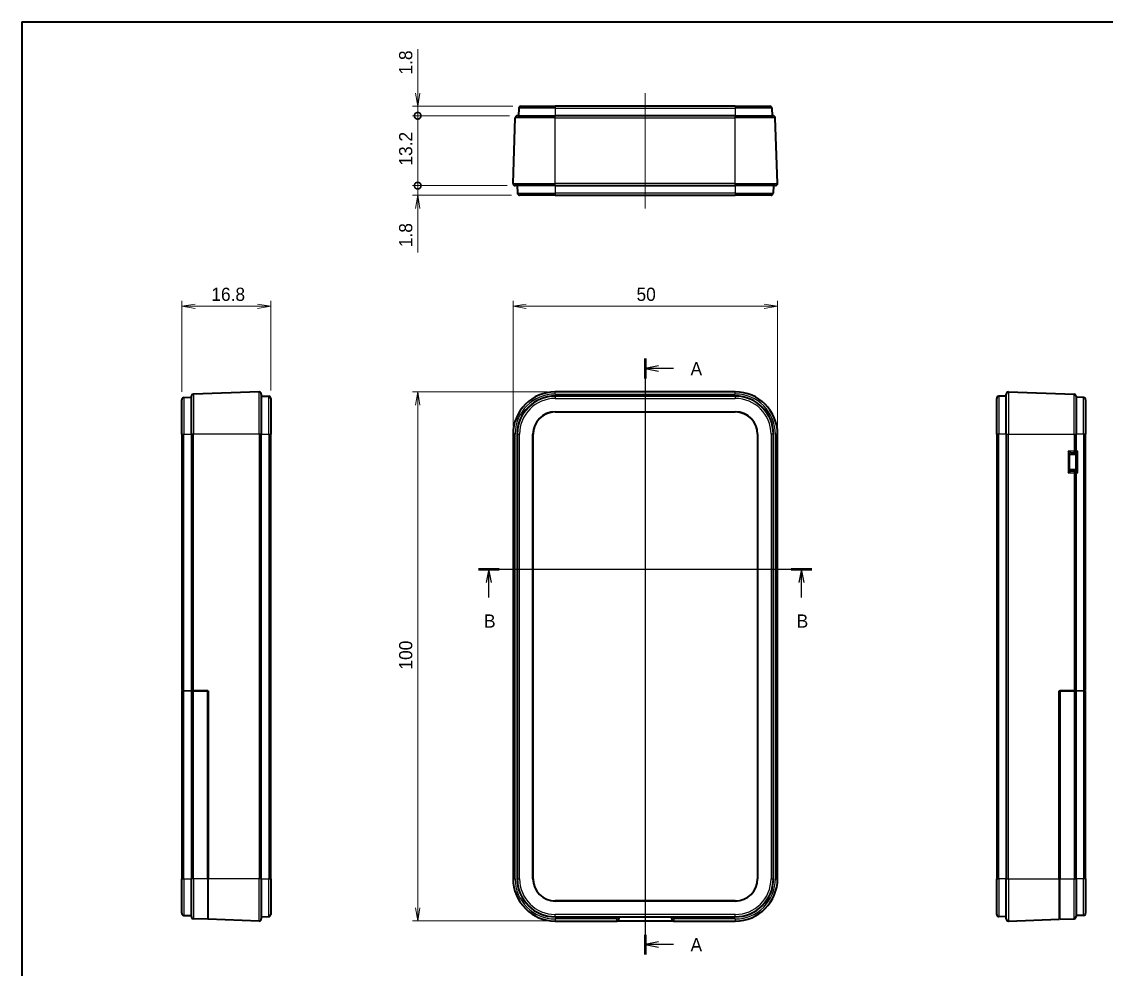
# Model space of a CAD drawing. Header units: millimetres. Extents: x 0 to 2180, y 0 to 422.
# Drawn here: x 596.5 to 801.4, y 102 to 281 of the extents above; entities that cross this region are included whole.
import ezdxf

# ---------------------------------------------------------------- set-up
doc = ezdxf.new("R2010")
doc.units = ezdxf.units.MM
doc.header["$LTSCALE"] = 1.5
doc.layers.get('Defpoints').update_dxf_attribs({"lineweight": 25})
for name, color, linetype, lineweight in [('Border (ISO)', 7, 'Continuous', 35), ('Dimension (ISO)', 7, 'Continuous', 18), ('Dimension (ISO) @ 1', 7, 'Continuous', 18), ('Section Line (ISO)', 7, 'Continuous', 25), ('Visible (ISO)', 7, 'Continuous', 35), ('Visible Narrow (ISO)', 7, 'Continuous', 25)]:
    doc.layers.add(name, color=color, linetype=linetype, lineweight=lineweight)
doc.layers.add('Centerline (ISO)', color=7, linetype='Continuous', lineweight=18, true_color=0x80ffff)
doc.styles.add('Note Text (TK)', font='MS PGothic.ttf')
doc.dimstyles.new('Default - Method 1b (TK)', dxfattribs={"dimscale": 1.5, "dimtxt": 2.5, "dimasz": 2.5, "dimexe": 1, "dimexo": 1.5, "dimgap": 1, "dimtad": 1, "dimrnd": 1e-08, "dimdsep": 46, "dimtxsty": 'Note Text (TK)', "dimblk": 'OPEN', "dimcen": 0.09, "dimdle": 5, "dimclrd": 100, "dimclre": 100, "dimclrt": 7, "dimadec": 1, "dimazin": 1, "dimtfac": 1, "dimtmove": 0, "dimatfit": 3, "dimldrblk": 'OPEN', "dimfxl": 0, "dimtolj": 1, "dimlwd": -1, "dimlwe": -1, "dimarcsym": 0})

# ---------------------------------------------------------------- blocks, each defined once
blk = doc.blocks.new('図面枠 tk図枠')
at = {"layer": 'Border (ISO)'}
for q in [(405.5, 289), (14.5, 8)]:
    blk.add_line((14.5, 289), q, dxfattribs=at)
blk = doc.blocks.new('2dTransSection0')
at = {"layer": 'Section Line (ISO)', "linetype": 'Continuous'}
for p, q in [((132.31, 225.34), (132.31, 112.77)), ((134.81, 223.98), (132.31, 223.48)), ((134.81, 223.48), (132.31, 223.48)), ((132.31, 223.48), (134.81, 222.98)), ((137.64, 223.48), (134.81, 223.48)), ((134.81, 115.14), (132.31, 114.64)), ((134.81, 114.64), (132.31, 114.64)), ((132.31, 114.64), (134.81, 114.14)), ((137.64, 114.64), (134.81, 114.64))]:
    blk.add_line(p, q, dxfattribs=at)
at = {"layer": 'Section Line (ISO)', "linetype": 'Continuous', "lineweight": 50}
for p, q in [((132.31, 225.34), (132.31, 221.61)), ((132.31, 116.5), (132.31, 112.77))]:
    blk.add_line(p, q, dxfattribs=at)
at = {"layer": 'Section Line (ISO)', "char_height": 2.5, "attachment_point": 7, "style": 'Note Text (TK)'}
for insert in [(140.86, 222.19), (140.86, 113.35)]:
    blk.add_mtext('A', dxfattribs=dict(at, insert=insert))
blk = doc.blocks.new('2dTransSection1')
at = {"layer": 'Section Line (ISO)', "linetype": 'Continuous'}
for p, q in [((100.8, 185.56), (163.78, 185.56)), ((102.75, 185.56), (102.25, 183.06)), ((102.75, 183.06), (102.75, 185.56)), ((103.25, 183.06), (102.75, 185.56)), ((161.82, 185.56), (161.32, 183.06)), ((161.82, 183.06), (161.82, 185.56)), ((162.32, 183.06), (161.82, 185.56)), ((102.75, 180.19), (102.75, 183.06)), ((161.82, 180.19), (161.82, 183.06))]:
    blk.add_line(p, q, dxfattribs=at)
at = {"layer": 'Section Line (ISO)', "linetype": 'Continuous', "lineweight": 50}
for p, q in [((100.8, 185.56), (104.71, 185.56)), ((159.87, 185.56), (163.78, 185.56))]:
    blk.add_line(p, q, dxfattribs=at)
at = {"layer": 'Section Line (ISO)', "char_height": 2.5, "attachment_point": 7, "style": 'Note Text (TK)'}
for insert in [(101.84, 174.51), (160.91, 174.51)]:
    blk.add_mtext('B', dxfattribs=dict(at, insert=insert))
blk = doc.blocks.new('_Open')
at = {"color": 0, "linetype": 'ByBlock', "lineweight": -2}
for p, q in [((-1, 0.167), (0, 0)), ((-1, -0.167), (0, 0)), ((0, 0), (-1, 0))]:
    blk.add_line(p, q, dxfattribs=at)
blk = doc.blocks.new('*D40')
at = {"layer": 'Defpoints', "color": 0, "transparency": 16777216}
for p in [(739.29, 227.23), (689.32, 203.07), (739.29, 203.07)]:
    blk.add_point(p, dxfattribs=at)
at = {"layer": 'Dimension (ISO)', "color": 100, "transparency": 16777216}
for p, q in [((689.32, 204.57), (689.32, 228.23)), ((739.29, 204.57), (739.29, 228.23)), ((691.82, 227.23), (736.79, 227.23))]:
    blk.add_line(p, q, dxfattribs=at)
at = {"layer": 'Dimension (ISO)', "color": 100, "transparency": 16777216, "xscale": 2.5, "yscale": 2.5, "zscale": 2.5, "rotation": 180}
blk.add_blockref('_Open', (689.32, 227.23), dxfattribs=at)
at = {"layer": 'Dimension (ISO)', "color": 100, "transparency": 16777216, "xscale": 2.5, "yscale": 2.5, "zscale": 2.5}
blk.add_blockref('_Open', (739.29, 227.23), dxfattribs=at)
at = {"layer": 'Dimension (ISO)', "color": 7, "transparency": 16777216, "insert": (712.65, 229.48), "char_height": 2.5, "attachment_point": 4, "style": 'Note Text (TK)'}
blk.add_mtext('\\A1;50', dxfattribs=at)
blk = doc.blocks.new('*D41')
at = {"layer": 'Defpoints', "color": 0, "transparency": 16777216}
for p in [(697.31, 211.06), (671.31, 111.09), (697.31, 111.09)]:
    blk.add_point(p, dxfattribs=at)
at = {"layer": 'Dimension (ISO)', "color": 100, "transparency": 16777216}
for p, q in [((695.81, 211.06), (670.31, 211.06)), ((671.31, 208.56), (671.31, 113.59)), ((695.81, 111.09), (670.31, 111.09))]:
    blk.add_line(p, q, dxfattribs=at)
at = {"layer": 'Dimension (ISO)', "color": 100, "transparency": 16777216, "xscale": 2.5, "yscale": 2.5, "zscale": 2.5}
for p, rotation in [((671.31, 211.06), 90), ((671.31, 111.09), 270)]:
    blk.add_blockref('_Open', p, dxfattribs=dict(at, rotation=rotation))
at = {"layer": 'Dimension (ISO)', "color": 7, "transparency": 16777216, "insert": (669.06, 158.6), "char_height": 2.5, "attachment_point": 4, "rotation": 90, "style": 'Note Text (TK)'}
blk.add_mtext('\\A1;100', dxfattribs=at)
blk = doc.blocks.new('_DotSmall')
at = {"color": 0, "linetype": 'ByBlock', "const_width": 0.5}
blk.add_lwpolyline([(-0.0625, 0, 1), (0.0625, 0, 1)], format="xyb", close=True, dxfattribs=at)
blk = doc.blocks.new('*D42')
at = {"layer": 'Defpoints', "color": 0, "transparency": 16777216}
for p in [(671.31, 265.02), (690.79, 265.02), (690.16, 263.22)]:
    blk.add_point(p, dxfattribs=at)
at = {"layer": 'Dimension (ISO)', "color": 100, "transparency": 16777216}
for p, q in [((671.31, 267.52), (671.31, 275.84)), ((689.29, 265.02), (670.31, 265.02)), ((671.31, 263.22), (671.31, 265.02)), ((688.66, 263.22), (670.31, 263.22)), ((671.31, 263.22), (671.31, 260.72))]:
    blk.add_line(p, q, dxfattribs=at)
at = {"layer": 'Dimension (ISO)', "color": 100, "transparency": 16777216, "xscale": 2.5, "yscale": 2.5, "zscale": 2.5}
for name, p, rotation in [('_Open', (671.31, 265.02), 270), ('_DotSmall', (671.31, 263.22), 90)]:
    blk.add_blockref(name, p, dxfattribs=dict(at, rotation=rotation))
at = {"layer": 'Dimension (ISO)', "color": 7, "transparency": 16777216, "insert": (669.06, 271.02), "char_height": 2.5, "attachment_point": 4, "rotation": 90, "style": 'Note Text (TK)'}
blk.add_mtext('\\A1;1.8', dxfattribs=at)
blk = doc.blocks.new('*D43')
at = {"layer": 'Defpoints', "color": 0, "transparency": 16777216}
for p in [(671.31, 263.22), (690.16, 263.22), (689.72, 250.02)]:
    blk.add_point(p, dxfattribs=at)
at = {"layer": 'Dimension (ISO)', "color": 100, "transparency": 16777216}
for p, q in [((688.66, 263.22), (670.31, 263.22)), ((671.31, 250.02), (671.31, 263.22)), ((688.22, 250.02), (670.31, 250.02))]:
    blk.add_line(p, q, dxfattribs=at)
at = {"layer": 'Dimension (ISO)', "color": 100, "transparency": 16777216, "xscale": 2.5, "yscale": 2.5, "zscale": 2.5}
for p, rotation in [((671.31, 263.22), 90), ((671.31, 250.02), 270)]:
    blk.add_blockref('_DotSmall', p, dxfattribs=dict(at, rotation=rotation))
at = {"layer": 'Dimension (ISO)', "color": 7, "transparency": 16777216, "insert": (669.06, 253.81), "char_height": 2.5, "attachment_point": 4, "rotation": 90, "style": 'Note Text (TK)'}
blk.add_mtext('\\A1;13.2', dxfattribs=at)
blk = doc.blocks.new('*D44')
at = {"layer": 'Defpoints', "color": 0, "transparency": 16777216}
for p in [(671.31, 250.02), (689.72, 250.02), (690.56, 248.22)]:
    blk.add_point(p, dxfattribs=at)
at = {"layer": 'Dimension (ISO)', "color": 100, "transparency": 16777216}
for p, q in [((671.31, 250.02), (671.31, 255.02)), ((688.22, 250.02), (670.31, 250.02)), ((671.31, 250.02), (671.31, 248.22)), ((689.06, 248.22), (670.31, 248.22)), ((671.31, 245.72), (671.31, 237.4))]:
    blk.add_line(p, q, dxfattribs=at)
at = {"layer": 'Dimension (ISO)', "color": 100, "transparency": 16777216, "xscale": 2.5, "yscale": 2.5, "zscale": 2.5}
for name, p, rotation in [('_DotSmall', (671.31, 250.02), 270), ('_Open', (671.31, 248.22), 90)]:
    blk.add_blockref(name, p, dxfattribs=dict(at, rotation=rotation))
at = {"layer": 'Dimension (ISO)', "color": 7, "transparency": 16777216, "insert": (669.06, 238.4), "char_height": 2.5, "attachment_point": 4, "rotation": 90, "style": 'Note Text (TK)'}
blk.add_mtext('\\A1;1.8', dxfattribs=at)
blk = doc.blocks.new('*D45')
at = {"layer": 'Defpoints', "color": 0, "transparency": 16777216}
for p in [(643.55, 227.23), (626.75, 209.58), (643.55, 209.82)]:
    blk.add_point(p, dxfattribs=at)
at = {"layer": 'Dimension (ISO)', "color": 100, "transparency": 16777216}
for p, q in [((626.75, 211.08), (626.75, 228.23)), ((643.55, 211.32), (643.55, 228.23)), ((629.25, 227.23), (641.05, 227.23))]:
    blk.add_line(p, q, dxfattribs=at)
at = {"layer": 'Dimension (ISO)', "color": 100, "transparency": 16777216, "xscale": 2.5, "yscale": 2.5, "zscale": 2.5, "rotation": 180}
blk.add_blockref('_Open', (626.75, 227.23), dxfattribs=at)
at = {"layer": 'Dimension (ISO)', "color": 100, "transparency": 16777216, "xscale": 2.5, "yscale": 2.5, "zscale": 2.5}
blk.add_blockref('_Open', (643.55, 227.23), dxfattribs=at)
at = {"layer": 'Dimension (ISO)', "color": 7, "transparency": 16777216, "insert": (632.33, 229.48), "char_height": 2.5, "attachment_point": 4, "style": 'Note Text (TK)'}
blk.add_mtext('\\A1;16.8', dxfattribs=at)

msp = doc.modelspace()

# ---------------------------------------------------------------- linework, layer by layer
at = {"layer": 'Centerline (ISO)', "linetype": 'Continuous'}
for p, q in [((714.3087, 267.5235), (714.3087, 245.7235)), ((714.3087, 213.5567), (714.3087, 108.5884))]:
    msp.add_line(p, q, dxfattribs=at)
at = {"layer": 'Visible (ISO)'}
for p, q in [((690.3952, 264.6375), (690.3459, 263.2235)), ((690.795, 265.0235), (697.3087, 265.0235)), ((731.3087, 265.0235), (697.3087, 265.0235)), ((731.3087, 265.0235), (737.8224, 265.0235)), ((738.2222, 264.6375), (738.2716, 263.2235)), ((689.3232, 250.4375), (689.7562, 262.8375)), ((690.1559, 263.2235), (697.3087, 263.2235)), ((731.3087, 263.2235), (697.3087, 263.2235)), ((731.3087, 263.2235), (738.4615, 263.2235)), ((739.2943, 250.4375), (738.8612, 262.8375)), ((697.3087, 250.0235), (689.7229, 250.0235)), ((690.1087, 250.0235), (690.1581, 248.6096)), ((697.3087, 250.0235), (731.3087, 250.0235)), ((738.8945, 250.0235), (731.3087, 250.0235)), ((738.5087, 250.0235), (738.4593, 248.6096)), ((697.3087, 248.2235), (690.5578, 248.2235)), ((697.3087, 248.2235), (731.3087, 248.2235)), ((738.0596, 248.2235), (731.3087, 248.2235)), ((641.3367, 211.0565), (628.9367, 210.6235)), ((731.3087, 211.0567), (697.3087, 211.0567)), ((782.906, 211.0565), (795.306, 210.6235)), ((626.7506, 203.071), (626.7506, 209.5847)), ((627.1367, 209.9844), (628.5506, 210.0338)), ((628.5506, 203.071), (628.5506, 210.2237)), ((641.7506, 210.6567), (641.7506, 203.071)), ((641.7506, 210.271), (643.1646, 210.2216)), ((643.5506, 209.8218), (643.5506, 203.071)), ((731.3087, 210.271), (697.3087, 210.271)), ((780.692, 203.071), (780.692, 209.8218)), ((782.492, 210.271), (781.078, 210.2216)), ((782.492, 203.071), (782.492, 210.6567)), ((795.692, 210.2237), (795.692, 203.071)), ((797.106, 209.9844), (795.692, 210.0338)), ((797.492, 209.5847), (797.492, 203.071)), ((697.3087, 207.2884), (731.3087, 207.2884)), ((697.3087, 207.271), (731.3087, 207.271)), ((626.7506, 203.071), (626.7506, 154.6146)), ((628.5506, 203.071), (628.5506, 154.5989)), ((641.7506, 119.071), (641.7506, 203.071)), ((643.5506, 119.071), (643.5506, 203.071)), ((689.3229, 203.071), (689.3229, 119.071)), ((690.1087, 203.071), (690.1087, 119.071)), ((693.0913, 119.071), (693.0913, 203.071)), ((693.1087, 119.071), (693.1087, 203.071)), ((735.5087, 203.071), (735.5087, 119.071)), ((735.5262, 203.071), (735.5262, 119.071)), ((738.5087, 119.071), (738.5087, 203.071)), ((739.2945, 119.071), (739.2945, 203.071)), ((780.692, 203.071), (780.692, 119.071)), ((782.492, 203.071), (782.492, 119.071)), ((795.692, 199.8672), (795.692, 203.071)), ((797.492, 154.6146), (797.492, 203.071)), ((794.7894, 199.5474), (795.692, 199.5553)), ((795.692, 199.8656), (795.692, 199.8672)), ((795.692, 199.8656), (795.692, 199.8655)), ((795.7022, 199.5656), (795.692, 199.5553)), ((795.692, 196.0867), (795.692, 199.5553)), ((795.692, 196.0867), (794.7894, 196.0945)), ((795.7022, 196.0764), (795.692, 196.0867)), ((795.692, 195.7765), (795.692, 195.7763)), ((795.692, 195.7747), (795.692, 195.7763)), ((795.692, 154.5989), (795.692, 195.7747)), ((627.1367, 154.6112), (626.7506, 154.6146)), ((626.7506, 154.5282), (627.1367, 154.5316)), ((626.7506, 154.5282), (626.7506, 119.071)), ((627.1367, 154.6112), (628.5506, 154.5989)), ((628.5506, 154.5439), (627.1367, 154.5316)), ((627.9506, 154.5387), (627.9506, 154.6041)), ((628.0506, 154.6033), (628.0506, 154.5395)), ((628.9367, 154.5955), (628.5506, 154.5989)), ((628.5506, 154.5439), (628.9367, 154.5473)), ((628.5506, 154.5439), (628.5506, 119.071)), ((628.9367, 154.5955), (631.7506, 154.571)), ((631.6506, 154.571), (628.9367, 154.5473)), ((629.8506, 154.5875), (629.8506, 154.5553)), ((631.6506, 119.071), (631.6506, 154.571)), ((631.7506, 154.571), (631.7506, 119.071)), ((792.492, 154.571), (795.306, 154.5955)), ((792.492, 119.071), (792.492, 154.571)), ((792.592, 154.571), (792.592, 119.071)), ((795.306, 154.5473), (792.592, 154.571)), ((794.392, 154.5553), (794.392, 154.5875)), ((795.692, 154.5989), (795.306, 154.5955)), ((795.306, 154.5473), (795.692, 154.5439)), ((795.692, 154.5989), (797.106, 154.6112)), ((795.692, 119.071), (795.692, 154.5439)), ((797.106, 154.5316), (795.692, 154.5439)), ((796.192, 154.5395), (796.192, 154.6033)), ((796.292, 154.6041), (796.292, 154.5387)), ((797.492, 154.6146), (797.106, 154.6112)), ((797.106, 154.5316), (797.492, 154.5282)), ((797.492, 119.071), (797.492, 154.5282)), ((626.7506, 112.5572), (626.7506, 119.071)), ((628.5506, 111.9182), (628.5506, 119.071)), ((631.6506, 119.071), (631.6506, 111.4237)), ((631.7506, 111.4202), (631.7506, 119.071)), ((641.7506, 119.071), (641.7506, 111.4852)), ((643.5506, 119.071), (643.5506, 112.3201)), ((780.692, 112.3201), (780.692, 119.071)), ((782.492, 111.4852), (782.492, 119.071)), ((792.492, 119.071), (792.492, 111.4202)), ((792.592, 111.4237), (792.592, 119.071)), ((795.692, 119.071), (795.692, 111.9182)), ((797.492, 119.071), (797.492, 112.5572)), ((731.3087, 114.871), (697.3087, 114.871)), ((731.3087, 114.8535), (697.3087, 114.8535)), ((631.6506, 112.7062), (631.7506, 112.7027)), ((792.592, 112.7062), (792.492, 112.7027)), ((627.1367, 112.1575), (628.5506, 112.1081)), ((631.6506, 111.4237), (628.9367, 111.5184)), ((641.3367, 111.0854), (631.7506, 111.4202)), ((641.7506, 111.871), (643.1646, 111.9203)), ((697.3087, 111.871), (731.3087, 111.871)), ((697.3087, 111.0852), (708.9224, 111.0852)), ((697.9896, 111.7203), (697.9896, 111.871)), ((697.9896, 111.7203), (698.0272, 111.871)), ((702.1279, 111.7203), (697.9896, 111.7203)), ((702.0902, 111.871), (702.1279, 111.7203)), ((702.1279, 111.871), (702.1279, 111.7203)), ((719.6441, 111.0884), (708.9733, 111.0884)), ((709.2088, 111.2058), (709.2053, 111.2023)), ((709.3262, 111.871), (709.3262, 111.4892)), ((719.2913, 111.4892), (719.2913, 111.871)), ((719.4121, 111.2023), (719.4087, 111.2058)), ((719.695, 111.0852), (731.3087, 111.0852)), ((726.4896, 111.7203), (726.4896, 111.871)), ((726.4896, 111.7203), (726.5272, 111.871)), ((730.6279, 111.7203), (726.4896, 111.7203)), ((730.5902, 111.871), (730.6279, 111.7203)), ((730.6279, 111.871), (730.6279, 111.7203)), ((782.492, 111.871), (781.078, 111.9203)), ((782.906, 111.0854), (792.492, 111.4202)), ((792.592, 111.4237), (795.306, 111.5184)), ((797.106, 112.1575), (795.692, 112.1081))]:
    msp.add_line(p, q, dxfattribs=at)
for centre, radius, start, end in [((690.795, 264.6235), 0.4, 90, 178), ((737.8224, 264.6235), 0.4, 2, 90), ((690.1559, 262.8235), 0.4, 90, 178), ((738.4615, 262.8235), 0.4, 2, 90), ((689.7229, 250.4235), 0.4, 178, 270), ((738.8945, 250.4235), 0.4, 270, 2), ((690.5578, 248.6235), 0.4, 182, 270), ((738.0596, 248.6235), 0.4, 270, 358), ((641.3506, 210.6567), 0.4, 0, 92), ((697.3087, 203.071), 7.9858, 90, 180), ((731.3087, 203.071), 7.9858, 0, 90), ((782.892, 210.6567), 0.4, 88, 180), ((627.1506, 209.5847), 0.4, 92, 180), ((628.9506, 210.2237), 0.4, 92, 180), ((643.1506, 209.8218), 0.4, 0, 88), ((697.3087, 203.071), 7.2, 90, 180), ((731.3087, 203.071), 7.2, 0, 90), ((781.092, 209.8218), 0.4, 92, 180), ((795.292, 210.2237), 0.4, 0, 88), ((797.092, 209.5847), 0.4, 0, 88), ((697.3087, 203.071), 4.2175, 90, 180), ((697.3087, 203.071), 4.2, 90, 180), ((731.3087, 203.071), 4.2175, 0, 90), ((731.3087, 203.071), 4.2, 0, 90), ((697.3087, 119.071), 7.9858, 180, 270), ((697.3087, 119.071), 7.2, 180, 270), ((697.3087, 119.071), 4.2175, 180, 270), ((697.3087, 119.071), 4.2, 180, 270), ((731.3087, 119.071), 7.9858, 270, 0), ((731.3087, 119.071), 7.2, 270, 0), ((731.3087, 119.071), 4.2175, 270, 0), ((731.3087, 119.071), 4.2, 270, 0), ((627.1506, 112.5572), 0.4, 180, 268), ((628.9506, 111.9182), 0.4, 180, 268), ((641.3506, 111.4852), 0.4, 268, 0), ((643.1506, 112.3201), 0.4, 272, 0), ((708.9224, 111.4852), 0.4, 270, 315), ((719.695, 111.4852), 0.4, 225, 270), ((781.092, 112.3201), 0.4, 180, 268), ((782.892, 111.4852), 0.4, 180, 272), ((795.292, 111.9182), 0.4, 272, 0), ((797.092, 112.5572), 0.4, 272, 0)]:
    msp.add_arc(centre, radius, start, end, dxfattribs=at)
for centre, major_axis, ratio, start_param, end_param in [((795.392, 199.8631), (0.2121, 0.2139), 0.99160808, 3.93568172, 5.49745515), ((796.0022, 199.5681), (-0.3, -0.0026), 0.00872621, 6.23918033, 6.27438317), ((796.0022, 199.8681), (0.3, 0.3025), 0.01745446, 3.16792321, 4.72969664), ((795.392, 195.7789), (-0.2121, 0.2139), 0.99160808, 3.92732281, 5.48909625), ((796.0022, 196.0738), (0.3, -0.0026), 0.00872621, 3.15039479, 3.18559762), ((796.0022, 195.7738), (-0.3, 0.3025), 0.01745446, 4.69508132, 6.25685475), ((708.9259, 111.4887), (0.2832, 0.2832), 0.99878277, 4.71238898, 5.49839613), ((719.6915, 111.4887), (-0.2832, 0.2832), 0.99878277, 0.78478918, 1.57079633)]:
    msp.add_ellipse(centre, major_axis=major_axis, ratio=ratio, start_param=start_param, end_param=end_param, dxfattribs=at)
at = {"layer": 'Visible Narrow (ISO)'}
for p, q in [((697.3087, 264.6375), (690.3952, 264.6375)), ((697.3087, 265.0235), (697.3087, 264.6375)), ((697.3087, 264.6375), (731.3087, 264.6375)), ((697.3087, 264.6375), (697.3087, 263.2235)), ((731.3087, 265.0235), (731.3087, 264.6375)), ((738.2222, 264.6375), (731.3087, 264.6375)), ((731.3087, 264.6375), (731.3087, 263.2235)), ((697.3087, 262.8375), (689.7562, 262.8375)), ((697.3087, 262.8375), (697.3087, 263.2235)), ((697.3087, 262.8375), (731.3087, 262.8375)), ((697.3087, 250.4375), (697.3087, 262.8375)), ((731.3087, 262.8375), (731.3087, 263.2235)), ((738.8612, 262.8375), (731.3087, 262.8375)), ((731.3087, 250.4375), (731.3087, 262.8375)), ((689.3232, 250.4375), (697.3087, 250.4375)), ((697.3087, 250.0235), (697.3087, 250.4375)), ((731.3087, 250.4375), (697.3087, 250.4375)), ((697.3087, 250.0235), (697.3087, 248.6096)), ((731.3087, 250.0235), (731.3087, 250.4375)), ((731.3087, 250.4375), (739.2943, 250.4375)), ((731.3087, 250.0235), (731.3087, 248.6096)), ((690.1581, 248.6096), (697.3087, 248.6096)), ((697.3087, 248.6096), (697.3087, 248.2235)), ((731.3087, 248.6096), (697.3087, 248.6096)), ((731.3087, 248.6096), (731.3087, 248.2235)), ((731.3087, 248.6096), (738.4593, 248.6096)), ((641.3367, 203.071), (641.3367, 211.0565)), ((697.3087, 210.6567), (697.3087, 211.0567)), ((731.3087, 210.6567), (731.3087, 211.0567)), ((782.906, 211.0565), (782.906, 203.071)), ((627.1367, 209.9844), (627.1367, 203.071)), ((628.9367, 210.6235), (628.9367, 203.071)), ((643.1646, 203.071), (643.1646, 210.2216)), ((697.3087, 210.6567), (731.3087, 210.6567)), ((697.3087, 210.271), (697.3087, 210.2216)), ((697.3087, 210.2216), (697.3087, 209.8218)), ((731.3087, 210.2216), (697.3087, 210.2216)), ((697.3087, 209.8218), (731.3087, 209.8218)), ((731.3087, 210.271), (731.3087, 210.2216)), ((731.3087, 210.2216), (731.3087, 209.8218)), ((781.078, 210.2216), (781.078, 203.071)), ((795.306, 203.071), (795.306, 210.6235)), ((797.106, 203.071), (797.106, 209.9844)), ((697.3087, 207.2884), (697.3087, 207.271)), ((731.3087, 207.2884), (731.3087, 207.271)), ((626.7506, 203.071), (627.1367, 203.071)), ((627.1367, 154.6112), (627.1367, 203.071)), ((627.1367, 203.071), (628.5506, 203.071)), ((628.9367, 203.071), (628.5506, 203.071)), ((628.9367, 154.5955), (628.9367, 203.071)), ((641.3367, 203.071), (628.9367, 203.071)), ((641.7506, 203.071), (641.3367, 203.071)), ((641.3367, 203.071), (641.3367, 119.071)), ((641.7506, 203.071), (643.1646, 203.071)), ((643.1646, 203.071), (643.5506, 203.071)), ((643.1646, 203.071), (643.1646, 119.071)), ((689.7229, 203.071), (689.3229, 203.071)), ((689.7229, 119.071), (689.7229, 203.071)), ((690.1087, 203.071), (690.1581, 203.071)), ((690.1581, 203.071), (690.5578, 203.071)), ((690.1581, 203.071), (690.1581, 119.071)), ((690.5578, 119.071), (690.5578, 203.071)), ((693.0913, 203.071), (693.1087, 203.071)), ((735.5262, 203.071), (735.5087, 203.071)), ((738.4593, 203.071), (738.0596, 203.071)), ((738.0596, 203.071), (738.0596, 119.071)), ((738.4593, 119.071), (738.4593, 203.071)), ((738.5087, 203.071), (738.4593, 203.071)), ((738.8945, 203.071), (739.2945, 203.071)), ((738.8945, 203.071), (738.8945, 119.071)), ((781.078, 203.071), (780.692, 203.071)), ((781.078, 119.071), (781.078, 203.071)), ((782.492, 203.071), (781.078, 203.071)), ((782.492, 203.071), (782.906, 203.071)), ((782.906, 119.071), (782.906, 203.071)), ((782.906, 203.071), (795.306, 203.071)), ((795.306, 203.071), (795.692, 203.071)), ((795.306, 203.071), (795.306, 199.8673)), ((797.106, 203.071), (795.692, 203.071)), ((797.492, 203.071), (797.106, 203.071)), ((797.106, 203.071), (797.106, 154.6112)), ((795.306, 199.8673), (794.1866, 199.8579)), ((794.1866, 199.8579), (794.1866, 195.784)), ((794.4761, 199.2635), (794.4761, 196.3784)), ((794.4763, 199.2629), (794.492, 199.2474)), ((794.492, 199.2474), (795.692, 199.2563)), ((794.492, 196.3945), (794.492, 199.2474)), ((794.7737, 199.5629), (795.2981, 199.5673)), ((794.7894, 199.5474), (794.7737, 199.5629)), ((795.3946, 199.5673), (795.3946, 199.5631)), ((795.3946, 199.5631), (795.7025, 199.5656)), ((796.0127, 199.8681), (795.692, 199.8655)), ((795.7022, 199.5656), (795.7022, 196.0764)), ((796.0127, 195.7738), (796.0127, 199.8681)), ((794.1866, 195.784), (795.306, 195.7746)), ((794.492, 196.3945), (794.4763, 196.379)), ((795.692, 196.3856), (794.492, 196.3945)), ((794.7737, 196.079), (794.7894, 196.0945)), ((795.2981, 196.0746), (794.7737, 196.079)), ((795.306, 195.7746), (795.306, 154.5955)), ((795.3946, 196.0788), (795.3946, 196.0747)), ((795.7025, 196.0763), (795.3946, 196.0788)), ((795.692, 195.7765), (796.0127, 195.7738)), ((627.1367, 119.071), (627.1367, 154.5316)), ((628.3402, 154.5421), (628.3402, 154.6007)), ((628.9367, 119.071), (628.9367, 154.5473)), ((629.5611, 154.5901), (629.5611, 154.5527)), ((630.1402, 154.5578), (630.1402, 154.585)), ((794.1025, 154.585), (794.1025, 154.5578)), ((794.6815, 154.5527), (794.6815, 154.5901)), ((795.306, 154.5473), (795.306, 119.071)), ((795.9025, 154.6007), (795.9025, 154.5421)), ((797.106, 154.5316), (797.106, 119.071)), ((626.7506, 119.071), (627.1367, 119.071)), ((627.1367, 119.071), (627.1367, 112.1575)), ((627.1367, 119.071), (628.5506, 119.071)), ((628.9367, 119.071), (628.5506, 119.071)), ((628.9367, 119.071), (628.9367, 111.5184)), ((631.6506, 119.071), (628.9367, 119.071)), ((631.6506, 119.071), (631.7506, 119.071)), ((641.3367, 119.071), (631.7506, 119.071)), ((641.7506, 119.071), (641.3367, 119.071)), ((641.3367, 111.0854), (641.3367, 119.071)), ((641.7506, 119.071), (643.1646, 119.071)), ((643.1646, 119.071), (643.5506, 119.071)), ((643.1646, 111.9203), (643.1646, 119.071)), ((689.7229, 119.071), (689.3229, 119.071)), ((690.1087, 119.071), (690.1581, 119.071)), ((690.1581, 119.071), (690.5578, 119.071)), ((693.0913, 119.071), (693.1087, 119.071)), ((735.5262, 119.071), (735.5087, 119.071)), ((738.0596, 119.071), (738.4593, 119.071)), ((738.5087, 119.071), (738.4593, 119.071)), ((738.8945, 119.071), (739.2945, 119.071)), ((780.692, 119.071), (781.078, 119.071)), ((781.078, 119.071), (781.078, 111.9203)), ((782.492, 119.071), (781.078, 119.071)), ((782.492, 119.071), (782.906, 119.071)), ((782.906, 119.071), (782.906, 111.0854)), ((782.906, 119.071), (792.492, 119.071)), ((792.592, 119.071), (792.492, 119.071)), ((792.592, 119.071), (795.306, 119.071)), ((795.306, 119.071), (795.692, 119.071)), ((795.306, 111.5184), (795.306, 119.071)), ((797.106, 119.071), (795.692, 119.071)), ((797.492, 119.071), (797.106, 119.071)), ((797.106, 112.1575), (797.106, 119.071)), ((697.3087, 114.8535), (697.3087, 114.871)), ((731.3087, 114.8535), (731.3087, 114.871)), ((697.3087, 111.9203), (697.3087, 112.3201)), ((731.3087, 112.3201), (697.3087, 112.3201)), ((697.3087, 111.9203), (731.3087, 111.9203)), ((697.3087, 111.871), (697.3087, 111.9203)), ((697.3087, 111.4852), (697.3087, 111.0852)), ((708.9224, 111.4852), (697.3087, 111.4852)), ((708.9224, 111.871), (708.9224, 111.4852)), ((708.9224, 111.0852), (708.9224, 111.4852)), ((708.9224, 111.4852), (709.3222, 111.4852)), ((709.3222, 111.4852), (709.3222, 111.871)), ((709.3262, 111.4892), (709.3222, 111.4852)), ((719.2952, 111.4852), (719.2913, 111.4892)), ((719.2952, 111.871), (719.2952, 111.4852)), ((719.2952, 111.4852), (719.695, 111.4852)), ((719.695, 111.4852), (719.695, 111.871)), ((719.695, 111.4852), (719.695, 111.0852)), ((731.3087, 111.4852), (719.695, 111.4852)), ((731.3087, 111.9203), (731.3087, 112.3201)), ((731.3087, 111.871), (731.3087, 111.9203)), ((731.3087, 111.4852), (731.3087, 111.0852))]:
    msp.add_line(p, q, dxfattribs=at)
for centre, radius, start, end in [((697.3087, 203.071), 7.5858, 90, 180), ((697.3087, 203.071), 7.1506, 90, 180), ((697.3087, 203.071), 6.7509, 90, 180), ((731.3087, 203.071), 7.5858, 0, 90), ((731.3087, 203.071), 7.1506, 0, 90), ((731.3087, 203.071), 6.7509, 0, 90), ((697.3087, 119.071), 7.5858, 180, 270), ((697.3087, 119.071), 7.1506, 180, 270), ((697.3087, 119.071), 6.7509, 180, 270), ((731.3087, 119.071), 7.5858, 270, 0), ((731.3087, 119.071), 6.7509, 270, 0), ((731.3087, 119.071), 7.1506, 270, 0)]:
    msp.add_arc(centre, radius, start, end, dxfattribs=at)
for centre, major_axis, ratio, start_param, end_param in [((794.1761, 199.8579), (0.5972, -0.295), 0.00696169, 0.02954023, 1.55670333), ((794.1761, 199.8579), (0.2999, -0.595), 0.01403228, 0.03656101, 1.5637241), ((794.7761, 199.2635), (-0.2941, -0.0593), 0.99902768, 4.52336308, 6.08393186), ((794.4763, 199.8629), (0, -0.6), 0.00873454, 6.23991626, 6.2745266), ((794.7763, 199.2629), (0.2112, 0.2131), 0.99992451, 0.78974195, 2.35181229), ((794.7763, 199.8629), (0.0025, 0.3), 0.05235395, 3.09912724, 3.13373758), ((795.2955, 199.8673), (0.0025, -0.3), 0.03489828, 0.00873163, 1.57050507), ((795.2946, 199.5664), (0.1, 0.0009), 0.0087262, 0, 1.53581437), ((795.292, 199.8664), (-0.4, -0.0009), 0.00218171, 3.1415879, 4.67747767), ((794.1761, 195.784), (0.2999, 0.595), 0.01403228, 4.71946121, 6.2466243), ((794.1761, 195.784), (0.5972, 0.295), 0.00696169, 4.72648198, 6.25364508), ((794.4763, 195.779), (0, -0.6), 0.00873454, 3.15025136, 3.1848617), ((794.7761, 196.3784), (-0.2941, 0.0593), 0.99902768, 0.19925345, 1.75982223), ((794.7763, 196.379), (-0.2112, 0.2131), 0.99992451, 0.78978036, 2.3518507), ((794.7763, 195.779), (-0.0025, 0.3), 0.05235395, 0.00785508, 0.04246541), ((795.2946, 196.0755), (0.1, -0.0009), 0.0087262, 4.74737093, 6.2831853), ((795.292, 195.7755), (0.4, -0.0009), 0.00218171, 4.74730028, 6.28319003), ((795.392, 195.7747), (0.3, 0), 0.99996192, 0, 1.56214616), ((708.9224, 111.4852), (0.2828, -0.2828), 0.99878277, 0, 0.78600715), ((719.695, 111.4852), (-0.2828, -0.2828), 0.99878277, 5.49717816, 6.28318531)]:
    msp.add_ellipse(centre, major_axis=major_axis, ratio=ratio, start_param=start_param, end_param=end_param, dxfattribs=at)
for points, knots in [([(794.7894, 199.5474), (794.7503, 199.547), (794.7114, 199.539), (794.6394, 199.5086), (794.6065, 199.4863), (794.5515, 199.4309), (794.5295, 199.3977), (794.4997, 199.3255), (794.492, 199.2864), (794.492, 199.2474)], [0.000029242, 0.000029242, 0.000029242, 0.000029242, 0.250000304, 0.250000304, 0.500000609, 0.500000609, 0.750000913, 0.750000913, 1.000001218, 1.000001218, 1.000001218, 1.000001218]), ([(795.3946, 199.5673), (795.4336, 199.5676), (795.4726, 199.5757), (795.5446, 199.606), (795.5776, 199.6283), (795.6325, 199.6838), (795.6545, 199.7169), (795.6843, 199.7892), (795.692, 199.8282), (795.692, 199.8672)], [0, 0, 0, 0, 0.25, 0.25, 0.5, 0.5, 0.75, 0.75, 1, 1, 1, 1]), ([(794.7894, 196.0945), (794.7503, 196.0949), (794.7114, 196.103), (794.6394, 196.1333), (794.6064, 196.1556), (794.5515, 196.2111), (794.5295, 196.2442), (794.4997, 196.3165), (794.492, 196.3555), (794.492, 196.3945)], [0, 0, 0, 0, 0.39052357, 0.39052357, 0.78104715, 0.78104715, 1.17157072, 1.17157072, 1.56209429, 1.56209429, 1.56209429, 1.56209429]), ([(795.2981, 196.0746), (795.2994, 196.0743), (795.3007, 196.0662), (795.303, 196.0358), (795.304, 196.0135), (795.3054, 195.9581), (795.3059, 195.9249), (795.3063, 195.8527), (795.3063, 195.8137), (795.306, 195.7746)], [0, 0, 0, 0, 0.25, 0.25, 0.5, 0.5, 0.75, 0.75, 1, 1, 1, 1])]:
    msp.add_open_spline(points, degree=3, knots=knots, dxfattribs=at)

# ---------------------------------------------------------------- block references
msp.add_blockref('図面枠 tk図枠', (582, -8))
at = {"layer": 'Section Line (ISO)'}
for name in ['2dTransSection0', '2dTransSection1']:
    msp.add_blockref(name, (582, -8), dxfattribs=at)

# ---------------------------------------------------------------- dimensions: what is measured, and where the dimension line sits
at = {"layer": 'Dimension (ISO) @ 1', "color": 100, "true_color": 0x00ff3f}
for base, p1, p2, angle, override, picture, middle in [((671.3087, 265.0235), (690.1559, 263.2235), (690.795, 265.0235), 90, {"dimscale": 1, "dimgap": 1, "dimdec": 2, "dimblk1": 'DotSmall', "dimblk2": 'Open', "dimsah": 1, "dimdle": 0, "dimtol": 0, "dimlim": 0, "dimtp": 0, "dimtm": 0, "dimtdec": 2, "dimtix": 0, "dimtofl": 1, "dimtmove": 0, "dimatfit": 1}, '*D42', (671.3087, 272.934)), ((671.3087, 263.2235), (689.7229, 250.0235), (690.1559, 263.2235), 90, {"dimscale": 1, "dimgap": 1, "dimdec": 2, "dimblk1": 'DotSmall', "dimblk2": 'DotSmall', "dimsah": 1, "dimdle": 0, "dimtol": 0, "dimlim": 0, "dimtp": 0, "dimtm": 0, "dimtdec": 2, "dimtix": 0, "dimtofl": 0, "dimtmove": 0, "dimatfit": 1}, '*D43', (671.3087, 256.6235)), ((671.3087, 250.0235), (690.5578, 248.2235), (689.7229, 250.0235), 90, {"dimscale": 1, "dimgap": 1, "dimdec": 2, "dimblk1": 'Open', "dimblk2": 'DotSmall', "dimsah": 1, "dimdle": 0, "dimtol": 0, "dimlim": 0, "dimtp": 0, "dimtm": 0, "dimtdec": 2, "dimtix": 0, "dimtofl": 1, "dimtmove": 0, "dimatfit": 1}, '*D44', (671.3087, 240.313)), ((643.5506, 227.2327), (626.7506, 209.5847), (643.5506, 209.8218), 180, {"dimscale": 1, "dimgap": 1, "dimdec": 2, "dimtol": 0, "dimlim": 0, "dimtp": 0, "dimtm": 0, "dimtdec": 2, "dimtix": 0, "dimtofl": 0, "dimtmove": 0, "dimatfit": 1}, '*D45', (635.1506, 227.2327)), ((739.2945, 227.2327), (689.3229, 203.071), (739.2945, 203.071), 180, {"dimscale": 1, "dimgap": 1, "dimdec": 1, "dimtol": 0, "dimlim": 0, "dimtp": 0, "dimtm": 0, "dimtdec": 2, "dimtix": 0, "dimtofl": 0, "dimtmove": 0, "dimatfit": 1}, '*D40', (714.3087, 227.2327)), ((671.3087, 111.0852), (697.3087, 211.0567), (697.3087, 111.0852), 90, {"dimscale": 1, "dimgap": 1, "dimdec": 1, "dimtol": 0, "dimlim": 0, "dimtp": 0, "dimtm": 0, "dimtdec": 2, "dimtix": 0, "dimtofl": 0, "dimtmove": 0, "dimatfit": 1}, '*D41', (671.3087, 161.071))]:
    dim = msp.add_linear_dim(base=base, p1=p1, p2=p2, angle=angle, dimstyle='Default - Method 1b (TK)', override=override, dxfattribs=at)
    dim.commit()
    dim.dimension.update_dxf_attribs({"geometry": picture, "text_midpoint": middle, "dimtype": 160})

doc.saveas('drawing.dxf')
